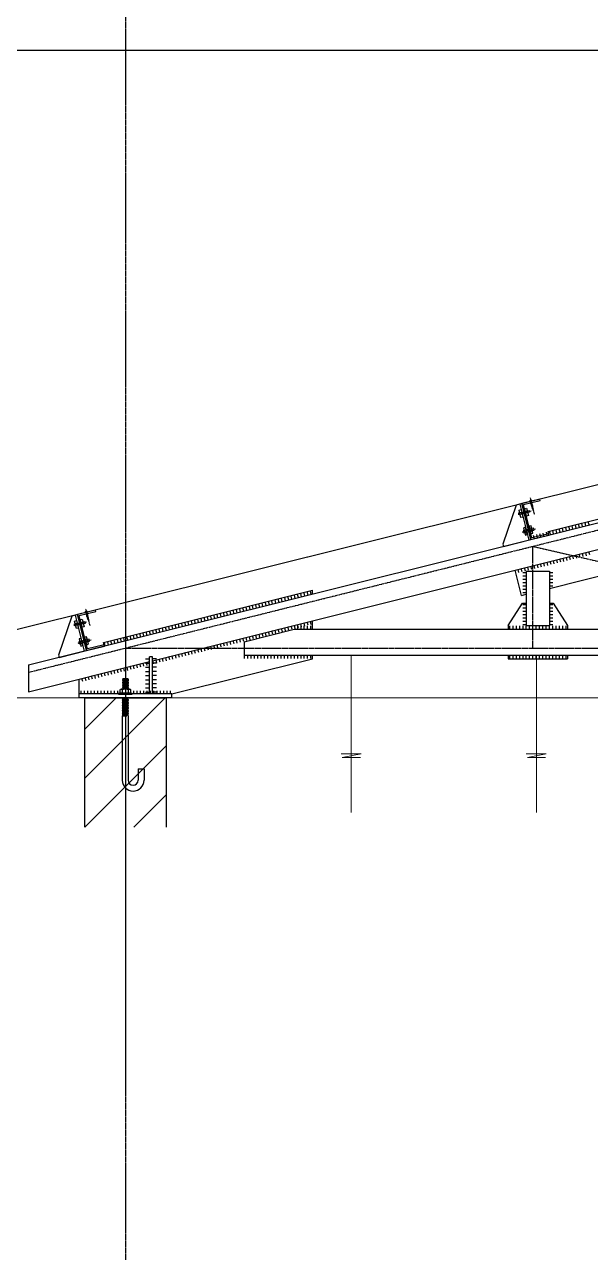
# Model space of a CAD drawing. Header units: millimetres. Extents: x -702765 to 835888, y -645289 to 262.
# Drawn here: x 820203 to 821731, y -293891 to -290573 of the extents above; entities that cross this region are included whole.
import ezdxf
from ezdxf.xclip import XClip

# ---------------------------------------------------------------- set-up
doc = ezdxf.new("R2010")
doc.units = ezdxf.units.MM
doc.header["$LTSCALE"] = 0.01
doc.header["$XCLIPFRAME"] = 0
for name, pattern in [('CENTER', [2, 1.25, -0.25, 0.25, -0.25]), ('CENTERX2', [4, 2.5, -0.5, 0.5, -0.5]), ('DASHED2', [0.375, 0.25, -0.125])]:
    doc.linetypes.add(name, pattern=pattern)
for name, color, linetype, lineweight in [('251-netdim', 251, 'Continuous', 13), ('CAT', 30, 'Continuous', 30), ('S-TEXT', 7, 'Continuous', 15), ('THAY PHU', 163, 'Continuous', 15)]:
    doc.layers.add(name, color=color, linetype=linetype, lineweight=lineweight)
for name, color, linetype in [('HACTH', 9, 'Continuous'), ('HATCH', 8, 'Continuous'), ('manh', 8, 'Continuous'), ('N1', 2, 'Continuous'), ('NET DAM', 1, 'Continuous'), ('THAY', 7, 'Continuous'), ('truc', 8, 'CENTER'), ('TUONG', 7, 'Continuous')]:
    doc.layers.add(name, color=color, linetype=linetype)

# ---------------------------------------------------------------- blocks, each defined once
blk = doc.blocks.new('waer')
at = {"layer": '251-netdim', "linetype": 'ByBlock'}
for p, q in [((0, 232.8), (0, -192.4)), ((26.5, -33.8), (-27.5, -33.8)), ((26.5, -33.8), (-24.5, -43.8)), ((-24.5, -43.8), (24.5, -43.8))]:
    blk.add_line(p, q, dxfattribs=at)
blk = doc.blocks.new('ECU')
for points in [[(1.6, 7, 0.236068), (2.6, 5, 0.236068), (1.6, 3)], [(8.2, 7, -0.236068), (7.2, 5, -0.236068), (8.2, 3)], [(1.6, -7, -0.236068), (2.6, -5, -0.236068), (1.6, -3)], [(8.2, -7, 0.236068), (7.2, -5, 0.236068), (8.2, -3)]]:
    blk.add_hatch(color=256).paths.add_polyline_path(points)
for p, q in [((0, -11.5), (0, 11.5)), ((0, 11.5), (1.6, 11.5)), ((1.6, -11.5), (1.6, 11.5)), ((1.6, 7), (1.6, -7)), ((2.6, 9), (7.2, 9)), ((2.6, 5), (7.2, 5)), ((8.2, 7), (8.2, -7)), ((0, -11.5), (1.6, -11.5)), ((2.6, -5), (7.2, -5)), ((2.6, -5), (7.2, -5)), ((2.6, -9), (7.2, -9))]:
    blk.add_line(p, q)
for centre, start, end in [((4.1, 7), 126.8699, 233.1301), ((4.1, 3), 126.8699, 180), ((5.7, 7), 306.8699, 53.1301), ((5.7, 3), 0, 53.1301), ((4.1, -3), 180, 233.1301), ((4.1, -7), 126.8699, 233.1301), ((5.7, -3), 306.8699, 0), ((5.7, -3), 306.8699, 0), ((5.7, -7), 306.8699, 53.1301)]:
    blk.add_arc(centre, 2.5, start, end)
blk = doc.blocks.new('RENBL')
at = {"linetype": 'DASHED2', "ltscale": 100}
for p, q in [((0, 0), (-1, -0.85)), ((0, 0), (8, 0.8)), ((8, 0.8), (9, 0.15)), ((9, 0.15), (8, -0.7)), ((-1, -0.85), (0, -1.5)), ((0, -1.5), (8, -0.7))]:
    blk.add_line(p, q, dxfattribs=at)
blk = doc.blocks.new('bl')
at = {"layer": 'NET DAM', "color": 3, "ltscale": 50}
for p, q in [((199941.7, -92031.5), (199938.5, -92033.5)), ((199938.5, -92033.5), (199941.7, -92036.3)), ((199941.7, -91979.6), (199940.1, -91982.1)), ((199940.1, -91982.1), (199941.7, -91983.5)), ((199941.7, -91979.6), (199967.3, -91979.6)), ((199967.3, -92014.8), (199941.7, -92012.3)), ((199967.3, -92019.6), (199941.7, -92017.1)), ((199967.3, -92024.4), (199941.7, -92021.9)), ((199967.3, -92029.2), (199941.7, -92026.7)), ((199967.3, -92034), (199941.7, -92031.5)), ((199967.3, -92034), (199941.7, -92031.5)), ((199951.2, -92037.2), (199941.7, -92036.3)), ((199951.2, -92037.2), (199941.7, -92036.3)), ((199954.5, -91979.6), (199954.5, -91980.5)), ((199967.3, -91981.2), (199954.5, -91980.5)), ((199967.3, -91981.2), (199967.3, -91979.6)), ((199967.3, -91981.2), (199970.5, -91983.9)), ((199970.5, -91983.9), (199967.3, -91986)), ((199967.3, -92034), (199970.5, -92036.7)), ((199970.5, -92036.7), (199969.7, -92037.2)), ((199939.8, -92083.5), (199940.8, -92084.2)), ((199966.3, -92086.8), (199940.8, -92084.2)), ((199969.6, -92084.7), (199966.3, -92086.8)), ((199968, -92083.5), (199969.6, -92084.7)), ((199940.6, -92175.4), (199937.4, -92177.5)), ((199937.4, -92177.5), (199940.6, -92180.2)), ((199940.6, -92180.2), (199937.4, -92182.3)), ((199937.4, -92182.3), (199961.4, -92182.3)), ((199937.4, -92182.3), (199937.4, -92529.4)), ((199961.4, -92182.3), (199940.6, -92180.2)), ((199966.2, -92178), (199969.4, -92180.7)), ((199969.4, -92180.7), (199969.4, -92529.4)), ((200022.8, -92467.2), (200022.8, -92529.4)), ((200022.8, -92467.2), (200054.8, -92467.2)), ((200054.8, -92467.2), (200054.8, -92529.4))]:
    blk.add_line(p, q, dxfattribs=at)
for radius in [58.7, 26.7]:
    blk.add_arc((199996.1, -92529.4), radius, 180, 0, dxfattribs=at)
at = {"layer": 'N1', "xscale": -3.199811082854159, "yscale": 3.199811082851502, "zscale": 3.199811082854411, "rotation": 270}
blk.add_blockref('ECU', (199954.5, -92063.5), dxfattribs=at)
at = {"layer": 'NET DAM', "color": 3, "ltscale": 50, "yscale": 3.199811082851502, "zscale": 3.199811082854411}
for p, xscale, rotation in [((199967.3, -91986), -3.199811082854159, 359.9999999999999), ((199967.3, -91990.8), -3.199811082854159, 359.9999999999999), ((199967.3, -91995.6), -3.199811082854159, 359.9999999999999), ((199967.3, -92000.4), -3.199811082854159, 359.9999999999999), ((199967.3, -92005.2), -3.199811082854159, 359.9999999999999), ((199967.3, -92010), -3.199811082854159, 359.9999999999999), ((199967.3, -92014.8), -3.199811082854159, 359.9999999999999), ((199967.3, -92019.6), -3.199811082854159, 359.9999999999999), ((199967.3, -92024.4), -3.199811082854159, 359.9999999999999), ((199967.3, -92029.2), -3.199811082854159, 359.9999999999999), ((199966.3, -92086.8), -3.199811082851502, 359.9315267050008), ((199966.3, -92091.6), -3.199811082851502, 359.9315267050008), ((199966.3, -92096.4), -3.199811082851502, 359.9315267050008), ((199966.3, -92101.2), -3.199811082851502, 359.9315267050008), ((199966.3, -92106), -3.199811082851502, 359.9315267050008), ((199966.3, -92168.4), -3.199811082851502, 359.9315267050008), ((199966.2, -92173.2), -3.199811082851502, 359.9315267050008), ((199966.3, -92110.8), -3.199811082851502, 359.9315267050008), ((199966.3, -92115.6), -3.199811082851502, 359.9315267050008), ((199966.3, -92120.4), -3.199811082851502, 359.9315267050008), ((199966.3, -92125.2), -3.199811082851502, 359.9315267050008), ((199966.3, -92130), -3.199811082851502, 359.9315267050008), ((199966.3, -92134.8), -3.199811082851502, 359.9315267050008), ((199966.3, -92139.6), -3.199811082851502, 359.9315267050008), ((199966.3, -92144.4), -3.199811082851502, 359.9315267050008), ((199966.3, -92149.2), -3.199811082851502, 359.9315267050008), ((199966.3, -92154), -3.199811082851502, 359.9315267050008), ((199966.3, -92158.8), -3.199811082851502, 359.9315267050008), ((199966.3, -92163.6), -3.199811082851502, 359.9315267050008)]:
    blk.add_blockref('RENBL', p, dxfattribs=dict(at, xscale=xscale, rotation=rotation))
blk = doc.blocks.new('SELF-SCREW')
for p, q in [((-1.4, 0), (1.4, 0)), ((-0.8, 0.8), (-0.8, 0.4)), ((-0.6, 1), (-0.7, 1)), ((-0.6, 0.3), (-0.7, 0.3)), ((-0.6, 1), (0.6, 1)), ((-0.6, 0.3), (-0.6, 0.3)), ((-0.6, 0.3), (0.6, 0.3)), ((0, -8), (-0.6, 0)), ((-0.5, 1), (-0.4, 1)), ((-0.5, 1), (-0.5, 1)), ((-0.5, 1), (-0.5, 1)), ((-0.5, 0.3), (-0.4, 0.4)), ((-0.5, 0.3), (-0.5, 0.3)), ((-0.4, 0.9), (-0.3, 1)), ((-0.4, 0.9), (-0.4, 1)), ((-0.4, 0.9), (-0.4, 0.9)), ((-0.4, 0.8), (-0.4, 0.8)), ((-0.4, 0.8), (-0.4, 0.4)), ((-0.4, 0.4), (-0.4, 0.4)), ((-0.4, 0.4), (-0.4, 0.4)), ((-0.4, 0.3), (-0.3, 0.3)), ((-0.4, 0.3), (-0.4, 0.3)), ((-0.3, 1), (-0.3, 1)), ((-0.3, 0.3), (-0.3, 0.3)), ((-0.3, 0.3), (-0.3, 0.3)), ((-0.2, 1), (-0.2, 1)), ((0.2, 1), (-0.2, 1)), ((0.2, 0.3), (-0.2, 0.3)), ((0, -8), (0.6, 0)), ((0.3, 1), (0.4, 1)), ((0.3, 1), (0.3, 1)), ((0.3, 1), (0.3, 1)), ((0.3, 0.3), (0.4, 0.4)), ((0.3, 0.3), (0.3, 0.3)), ((0.4, 0.9), (0.5, 1)), ((0.4, 0.9), (0.5, 1)), ((0.4, 1), (0.4, 1)), ((0.4, 0.9), (0.4, 0.9)), ((0.4, 0.8), (0.4, 0.4)), ((0.4, 0.3), (0.4, 0.4)), ((0.4, 0.4), (0.4, 0.4)), ((0.4, 0.3), (0.5, 0.3)), ((0.5, 1), (0.5, 1)), ((0.5, 0.3), (0.5, 0.3)), ((0.5, 0.3), (0.5, 0.3)), ((0.7, 1), (0.6, 1)), ((0.6, 0.3), (0.6, 0.3)), ((0.7, 0.3), (0.6, 0.3)), ((0.8, 0.4), (0.8, 0.8)), ((-0.8, -2.4), (0.9, -0.6)), ((-0.7, -3.1), (0.9, -1.5)), ((-0.7, -3.9), (0.8, -2.4)), ((-0.6, -2.6), (0.7, -1.3)), ((-0.6, -4.7), (0.7, -3.3)), ((-0.6, -5.4), (0.7, -4.2)), ((-0.5, -3.3), (0.6, -2.2)), ((-0.5, -4.1), (0.6, -3)), ((-0.5, -6.2), (0.6, -5.1)), ((-0.5, -6.9), (0.5, -5.9)), ((-0.4, -4.9), (0.5, -3.9)), ((-0.4, -5.6), (0.4, -4.8)), ((-0.3, -6.4), (0.4, -5.7))]:
    blk.add_line(p, q)
blk.add_lwpolyline([(-1.4, 0), (-1.4, 0.3), (1.4, 0.3), (1.4, 0)])
for centre, start, end in [((-0.7, 0.8), 90, 180), ((-0.7, 0.4), 180, 270), ((-0.6, 0.8), 0, 90), ((-0.6, 0.4), 270, 360), ((-0.2, 0.8), 90, 180), ((-0.2, 0.4), 180, 270), ((0.2, 0.8), 360, 90), ((0.2, 0.4), 270, 0), ((0.6, 0.8), 90, 180), ((0.6, 0.4), 180, 270), ((0.7, 0.8), 0, 90), ((0.7, 0.4), 270, 360)]:
    blk.add_arc(centre, 0.168, start, end)
at = {"layer": 'truc'}
blk.add_line((0, 3.1), (0, -11.1), dxfattribs=at)
blk = doc.blocks.new('maimai')
at = {"layer": 'CAT', "linetype": 'ByBlock'}
blk.add_line((0, 1124.6), (-6478.4, -495), dxfattribs=at)
at = {"layer": 'HACTH', "linetype": 'ByBlock'}
for p, q in [((-4782.8, -174.2), (-4785, -165.5)), ((-4774.1, -172), (-4776.3, -163.3)), ((-4765.4, -169.9), (-4767.6, -161.2)), ((-4756.8, -167.7), (-4758.9, -159)), ((-4748.1, -165.5), (-4750.2, -156.8)), ((-4904.5, -204.6), (-4906.7, -195.9)), ((-4895.8, -202.5), (-4898, -193.8)), ((-4887.1, -200.3), (-4889.3, -191.6)), ((-4878.4, -198.1), (-4880.6, -189.4)), ((-4869.8, -195.9), (-4871.9, -187.2)), ((-4861.1, -193.8), (-4863.2, -185.1)), ((-4852.4, -191.6), (-4854.5, -182.9)), ((-4843.7, -189.4), (-4845.9, -180.7)), ((-4835, -187.2), (-4837.2, -178.6)), ((-4826.3, -185.1), (-4828.5, -176.4)), ((-4817.6, -182.9), (-4819.8, -174.2)), ((-4808.9, -180.7), (-4811.1, -172)), ((-4800.2, -178.6), (-4802.4, -169.9)), ((-4791.5, -176.4), (-4793.7, -167.7)), ((-4850.6, -272.5), (-4852.8, -263.8)), ((-4841.9, -270.4), (-4844.1, -261.7)), ((-4833.2, -268.2), (-4835.4, -259.5)), ((-4824.5, -266), (-4826.7, -257.3)), ((-4815.8, -263.8), (-4818, -255.2)), ((-4807.1, -261.7), (-4809.3, -253)), ((-4798.5, -259.5), (-4800.6, -250.8)), ((-4789.8, -257.3), (-4791.9, -248.6)), ((-4781.1, -255.2), (-4783.2, -246.5)), ((-4772.4, -253), (-4774.5, -244.3)), ((-4763.7, -250.8), (-4765.9, -242.1)), ((-4755, -248.6), (-4757.2, -239.9)), ((-4746.3, -246.5), (-4748.5, -237.8)), ((-4937.5, -294.3), (-4939.7, -285.6)), ((-4928.8, -292.1), (-4931, -283.4)), ((-4926.8, -293.8), (-4917.8, -293.8)), ((-4920.1, -289.9), (-4922.3, -281.2)), ((-4911.5, -287.8), (-4913.6, -279.1)), ((-4902.8, -285.6), (-4904.9, -276.9)), ((-4894.1, -283.4), (-4896.2, -274.7)), ((-4885.4, -281.2), (-4887.5, -272.5)), ((-4876.7, -279.1), (-4878.9, -270.4)), ((-4868, -276.9), (-4870.2, -268.2)), ((-4859.3, -274.7), (-4861.5, -266)), ((-4854.8, -293.8), (-4845.8, -293.8)), ((-4926.8, -302.8), (-4917.8, -302.8)), ((-4926.8, -311.8), (-4917.8, -311.8)), ((-4926.8, -320.7), (-4917.8, -320.7)), ((-4926.8, -329.7), (-4917.8, -329.7)), ((-4854.8, -302.8), (-4845.8, -302.8)), ((-4854.8, -311.8), (-4845.8, -311.8)), ((-4854.8, -320.7), (-4845.8, -320.7)), ((-4854.8, -329.7), (-4845.8, -329.7)), ((-5576.3, -372.6), (-5578.5, -363.9)), ((-5567.6, -370.4), (-5569.8, -361.7)), ((-5559, -368.2), (-5561.1, -359.5)), ((-5550.3, -366.1), (-5552.4, -357.4)), ((-5541.6, -363.9), (-5543.7, -355.2)), ((-5532.9, -361.7), (-5535, -353)), ((-5524.2, -359.5), (-5526.4, -350.9)), ((-5515.5, -357.4), (-5517.7, -348.7)), ((-5506.8, -355.2), (-5509, -346.5)), ((-5498.1, -353), (-5500.3, -344.3)), ((-4926.8, -338.6), (-4917.8, -338.6)), ((-4926.8, -347.6), (-4917.8, -347.6)), ((-5706.7, -405.2), (-5708.9, -396.5)), ((-5698, -403), (-5700.2, -394.3)), ((-5689.3, -400.8), (-5691.5, -392.1)), ((-5680.6, -398.7), (-5682.8, -390)), ((-5672, -396.5), (-5674.1, -387.8)), ((-5663.3, -394.3), (-5665.4, -385.6)), ((-5654.6, -392.1), (-5656.7, -383.5)), ((-5645.9, -390), (-5648.1, -381.3)), ((-5637.2, -387.8), (-5639.4, -379.1)), ((-5628.5, -385.6), (-5630.7, -376.9)), ((-5619.8, -383.5), (-5622, -374.8)), ((-5611.1, -381.3), (-5613.3, -372.6)), ((-5602.4, -379.1), (-5604.6, -370.4)), ((-5593.7, -376.9), (-5595.9, -368.2)), ((-5585, -374.8), (-5587.2, -366.1)), ((-4926.8, -380.8), (-4917.8, -380.8)), ((-4926.8, -389.8), (-4917.8, -389.8)), ((-4854.8, -380.8), (-4845.8, -380.8)), ((-4854.8, -389.8), (-4845.8, -389.8)), ((-5845.8, -440), (-5848, -431.3)), ((-5837.1, -437.8), (-5839.3, -429.1)), ((-5828.4, -435.6), (-5830.6, -426.9)), ((-5819.7, -433.4), (-5821.9, -424.7)), ((-5811, -431.3), (-5813.2, -422.6)), ((-5802.3, -429.1), (-5804.5, -420.4)), ((-5793.7, -426.9), (-5795.8, -418.2)), ((-5785, -424.7), (-5787.1, -416)), ((-5776.3, -422.6), (-5778.4, -413.9)), ((-5767.6, -420.4), (-5769.7, -411.7)), ((-5758.9, -418.2), (-5761.1, -409.5)), ((-5750.2, -416), (-5752.4, -407.4)), ((-5741.5, -413.9), (-5743.7, -405.2)), ((-5732.8, -411.7), (-5735, -403)), ((-5724.1, -409.5), (-5726.3, -400.8)), ((-5715.4, -407.4), (-5717.6, -398.7)), ((-5515.4, -438.7), (-5517.5, -430)), ((-5506.7, -436.6), (-5508.8, -427.9)), ((-5498, -434.4), (-5500.1, -425.7)), ((-4926.8, -398.7), (-4917.8, -398.7)), ((-4926.8, -407.7), (-4917.8, -407.7)), ((-4926.8, -416.6), (-4917.8, -416.6)), ((-4926.8, -425.6), (-4917.8, -425.6)), ((-4854.8, -398.7), (-4845.8, -398.7)), ((-4854.8, -407.7), (-4845.8, -407.7)), ((-4854.8, -416.6), (-4845.8, -416.6)), ((-4854.8, -425.6), (-4845.8, -425.6)), ((-5976.2, -472.5), (-5978.4, -463.9)), ((-5967.5, -470.4), (-5969.7, -461.7)), ((-5958.8, -468.2), (-5961, -459.5)), ((-5950.1, -466), (-5952.3, -457.3)), ((-5941.4, -463.9), (-5943.6, -455.2)), ((-5932.7, -461.7), (-5934.9, -453)), ((-5924, -459.5), (-5926.2, -450.8)), ((-5915.3, -457.3), (-5917.5, -448.6)), ((-5906.7, -455.2), (-5908.8, -446.5)), ((-5898, -453), (-5900.1, -444.3)), ((-5889.3, -450.8), (-5891.4, -442.1)), ((-5880.6, -448.6), (-5882.7, -440)), ((-5871.9, -446.5), (-5874.1, -437.8)), ((-5863.2, -444.3), (-5865.4, -435.6)), ((-5854.5, -442.1), (-5856.7, -433.4)), ((-5645.7, -471.3), (-5647.9, -462.6)), ((-5637.1, -469.2), (-5639.2, -460.5)), ((-5628.4, -467), (-5630.5, -458.3)), ((-5619.7, -464.8), (-5621.8, -456.1)), ((-5611, -462.6), (-5613.2, -453.9)), ((-5602.3, -460.5), (-5604.5, -451.8)), ((-5593.6, -458.3), (-5595.8, -449.6)), ((-5584.9, -456.1), (-5587.1, -447.4)), ((-5576.2, -453.9), (-5578.4, -445.2)), ((-5567.5, -451.8), (-5569.7, -443.1)), ((-5558.8, -449.6), (-5561, -440.9)), ((-5550.1, -447.4), (-5552.3, -438.7)), ((-5541.4, -445.2), (-5543.6, -436.6)), ((-5532.7, -443.1), (-5534.9, -434.4)), ((-5534.8, -447.1), (-5534.8, -438.1)), ((-5524.1, -440.9), (-5526.2, -432.2)), ((-5525.8, -447.1), (-5525.8, -438.1)), ((-5516.9, -447.1), (-5516.9, -438.1)), ((-5507.9, -447.1), (-5507.9, -438.1)), ((-5498.9, -447.1), (-5498.9, -438.1)), ((-4962.3, -447.1), (-4962.3, -438.1)), ((-4953.3, -447.1), (-4953.3, -438.1)), ((-4944.4, -447.1), (-4944.4, -438.1)), ((-4935.4, -447.1), (-4935.4, -438.1)), ((-4926.8, -434.6), (-4917.8, -434.6)), ((-4926.4, -447.1), (-4926.4, -438.1)), ((-4917.5, -447.1), (-4917.5, -438.1)), ((-4908.5, -447.1), (-4908.5, -438.1)), ((-4899.6, -447.1), (-4899.6, -438.1)), ((-4890.6, -447.1), (-4890.6, -438.1)), ((-4881.6, -447.1), (-4881.6, -438.1)), ((-4872.7, -447.1), (-4872.7, -438.1)), ((-4863.7, -447.1), (-4863.7, -438.1)), ((-4854.8, -434.6), (-4845.8, -434.6)), ((-4854.8, -447.1), (-4854.8, -438.1)), ((-4845.8, -447.1), (-4845.8, -438.1)), ((-4836.8, -447.1), (-4836.8, -438.1)), ((-4827.9, -447.1), (-4827.9, -438.1)), ((-4818.9, -447.1), (-4818.9, -438.1)), ((-4810, -447.1), (-4810, -438.1)), ((-6054.4, -492.1), (-6056.6, -483.4)), ((-6045.7, -489.9), (-6047.9, -481.2)), ((-6037, -487.8), (-6039.2, -479.1)), ((-6028.3, -485.6), (-6030.5, -476.9)), ((-6019.7, -483.4), (-6021.8, -474.7)), ((-6011, -481.2), (-6013.1, -472.5)), ((-6002.3, -479.1), (-6004.4, -470.4)), ((-5993.6, -476.9), (-5995.8, -468.2)), ((-5984.9, -474.7), (-5987.1, -466)), ((-5784.8, -506.1), (-5787, -497.4)), ((-5776.1, -503.9), (-5778.3, -495.2)), ((-5767.4, -501.8), (-5769.6, -493.1)), ((-5758.8, -499.6), (-5760.9, -490.9)), ((-5750.1, -497.4), (-5752.2, -488.7)), ((-5741.4, -495.2), (-5743.5, -486.5)), ((-5732.7, -493.1), (-5734.8, -484.4)), ((-5724, -490.9), (-5726.2, -482.2)), ((-5715.3, -488.7), (-5717.5, -480)), ((-5706.6, -486.5), (-5708.8, -477.8)), ((-5697.9, -484.4), (-5700.1, -475.7)), ((-5689.2, -482.2), (-5691.4, -473.5)), ((-5680.5, -480), (-5682.7, -471.3)), ((-5671.8, -477.8), (-5674, -469.2)), ((-5663.1, -475.7), (-5665.3, -467)), ((-5654.4, -473.5), (-5656.6, -464.8)), ((-5946.2, -527.5), (-5935, -527.5)), ((-5915.8, -527.5), (-5927, -527.5)), ((-5915.2, -538.7), (-5917.4, -530)), ((-5906.5, -536.5), (-5908.7, -527.8)), ((-5897.8, -534.3), (-5900, -525.7)), ((-5889.1, -532.2), (-5891.3, -523.5)), ((-5880.4, -530), (-5882.6, -521.3)), ((-5871.8, -527.8), (-5873.9, -519.1)), ((-5863.1, -525.7), (-5865.2, -517)), ((-5854.4, -523.5), (-5856.5, -514.8)), ((-5845.7, -521.3), (-5847.8, -512.6)), ((-5837, -519.1), (-5839.2, -510.4)), ((-5828.3, -517), (-5830.5, -508.3)), ((-5819.6, -514.8), (-5821.8, -506.1)), ((-5810.9, -512.6), (-5813.1, -503.9)), ((-5802.2, -510.4), (-5804.4, -501.8)), ((-5793.5, -508.3), (-5795.7, -499.6)), ((-5678.1, -526), (-5678.1, -517.1)), ((-5669.2, -526), (-5669.2, -517.1)), ((-5660.2, -526), (-5660.2, -517.1)), ((-5651.3, -526), (-5651.3, -517.1)), ((-5642.3, -526), (-5642.3, -517.1)), ((-5633.3, -526), (-5633.3, -517.1)), ((-5624.4, -526), (-5624.4, -517.1)), ((-5615.4, -526), (-5615.4, -517.1)), ((-5606.5, -526), (-5606.5, -517.1)), ((-5597.5, -526), (-5597.5, -517.1)), ((-5588.5, -526), (-5588.5, -517.1)), ((-5579.6, -526), (-5579.6, -517.1)), ((-5570.6, -526), (-5570.6, -517.1)), ((-5561.7, -526), (-5561.7, -517.1)), ((-5552.7, -526), (-5552.7, -517.1)), ((-5543.7, -526), (-5543.7, -517.1)), ((-5534.8, -526), (-5534.8, -517.1)), ((-5525.8, -526), (-5525.8, -517.1)), ((-5516.9, -526), (-5516.9, -517.1)), ((-5507.9, -526), (-5507.9, -517.1)), ((-5498.9, -526), (-5498.9, -517.1)), ((-4962.3, -526), (-4962.3, -517.1)), ((-4953.3, -526), (-4953.3, -517.1)), ((-4944.4, -526), (-4944.4, -517.1)), ((-4935.4, -526), (-4935.4, -517.1)), ((-4926.4, -526), (-4926.4, -517.1)), ((-4917.5, -526), (-4917.5, -517.1)), ((-4908.5, -526), (-4908.5, -517.1)), ((-4899.6, -526), (-4899.6, -517.1)), ((-4890.6, -526), (-4890.6, -517.1)), ((-4881.6, -526), (-4881.6, -517.1)), ((-4872.7, -526), (-4872.7, -517.1)), ((-4863.7, -526), (-4863.7, -517.1)), ((-4854.8, -526), (-4854.8, -517.1)), ((-4845.8, -526), (-4845.8, -517.1)), ((-4836.8, -526), (-4836.8, -517.1)), ((-4827.9, -526), (-4827.9, -517.1)), ((-4818.9, -526), (-4818.9, -517.1)), ((-4810, -526), (-4810, -517.1)), ((-6045.6, -571.3), (-6047.8, -562.6)), ((-6036.9, -569.1), (-6039.1, -560.4)), ((-6028.2, -566.9), (-6030.4, -558.3)), ((-6019.5, -564.8), (-6021.7, -556.1)), ((-6010.8, -562.6), (-6013, -553.9)), ((-6002.1, -560.4), (-6004.3, -551.7)), ((-5993.4, -558.3), (-5995.6, -549.6)), ((-5984.8, -556.1), (-5986.9, -547.4)), ((-5976.1, -553.9), (-5978.2, -545.2)), ((-5967.4, -551.7), (-5969.5, -543)), ((-5958.7, -549.6), (-5960.9, -540.9)), ((-5950, -547.4), (-5952.2, -538.7)), ((-5946.2, -538.7), (-5935, -538.7)), ((-5946.2, -549.9), (-5935, -549.9)), ((-5946.2, -561.1), (-5935, -561.1)), ((-5941.3, -545.2), (-5943.5, -536.5)), ((-5915.8, -538.7), (-5927, -538.7)), ((-5915.8, -549.9), (-5927, -549.9)), ((-5915.8, -561.1), (-5927, -561.1)), ((-5923.9, -540.9), (-5926.1, -532.2)), ((-6115.1, -588.7), (-6117.3, -580)), ((-6106.4, -586.5), (-6108.6, -577.8)), ((-6097.8, -584.3), (-6099.9, -575.6)), ((-6089.1, -582.2), (-6091.2, -573.5)), ((-6080.4, -580), (-6082.5, -571.3)), ((-6071.7, -577.8), (-6073.9, -569.1)), ((-6063, -575.6), (-6065.2, -566.9)), ((-6054.3, -573.5), (-6056.5, -564.8)), ((-5946.2, -572.3), (-5935, -572.3)), ((-5946.2, -583.5), (-5935, -583.5)), ((-5946.2, -594.7), (-5935, -594.7)), ((-5915.8, -572.3), (-5927, -572.3)), ((-5915.8, -583.5), (-5927, -583.5)), ((-5915.8, -594.7), (-5927, -594.7)), ((-6119.5, -622.2), (-6119.5, -613.2)), ((-6110.5, -622.2), (-6110.5, -613.2)), ((-6101.6, -622.2), (-6101.6, -613.2)), ((-6092.6, -622.2), (-6092.6, -613.2)), ((-6083.6, -622.2), (-6083.6, -613.2)), ((-6074.7, -622.2), (-6074.7, -613.2)), ((-6065.7, -622.2), (-6065.7, -613.2)), ((-6056.8, -622.2), (-6056.8, -613.2)), ((-6047.8, -622.2), (-6047.8, -613.2)), ((-6038.8, -622.2), (-6038.8, -613.2)), ((-6029.9, -622.2), (-6029.9, -613.2)), ((-6020.9, -622.2), (-6020.9, -613.2)), ((-5977.3, -622.2), (-5977.3, -613.2)), ((-5968.3, -622.2), (-5968.3, -613.2)), ((-5959.4, -622.2), (-5959.4, -613.2)), ((-5950.4, -622.2), (-5950.4, -613.2)), ((-5946.2, -605.9), (-5935, -605.9)), ((-5946.2, -617.1), (-5935, -617.1)), ((-5941.5, -622.2), (-5941.5, -613.2)), ((-5932.5, -622.2), (-5932.5, -613.2)), ((-5915.8, -605.9), (-5927, -605.9)), ((-5915.8, -617.1), (-5927, -617.1)), ((-5923.5, -622.2), (-5923.5, -613.2)), ((-5914.6, -622.2), (-5914.6, -613.2)), ((-5905.6, -622.2), (-5905.6, -613.2)), ((-5896.7, -622.2), (-5896.7, -613.2)), ((-5887.7, -622.2), (-5887.7, -613.2)), ((-5878.7, -622.2), (-5878.7, -613.2))]:
    blk.add_line(p, q, dxfattribs=at)
at = {"layer": 'manh', "linetype": 'ByBlock'}
for p, q in [((-4935.3, -109.3), (-4911.1, -206.3)), ((-6135.4, -409.3), (-6111.2, -506.3))]:
    blk.add_line(p, q, dxfattribs=at)
at = {"layer": 'manh', "ltscale": 50}
for points in [[(-4880.8, -95.6), (-4929.3, -107.7), (-4905, -204.8), (-4856.5, -192.6), (-4857.4, -189), (-4902.3, -200.2), (-4924.7, -110.5), (-4879.8, -99.2), (-4880.8, -95.6)], [(-6080.8, -395.6), (-6129.4, -407.8), (-6105.1, -504.8), (-6056.6, -492.6), (-6057.5, -489), (-6102.4, -500.2), (-6124.8, -410.5), (-6079.9, -399.3), (-6080.8, -395.6)]]:
    blk.add_lwpolyline(points, dxfattribs=at)
for points in [[(-4945, -111.7), (-4945, -111.7), (-4980.5, -217.2), (-4979, -223.2), (-4905, -204.8), (-4929.3, -107.7)], [(-6145.1, -411.7), (-6145.1, -411.7), (-6180.6, -517.2), (-6179.1, -523.3), (-6105.1, -504.8), (-6129.4, -407.8)]]:
    blk.add_lwpolyline(points, close=True, dxfattribs=at)
at = {"layer": 'manh', "linetype": 'ByBlock'}
for points in [[(-4937.7, -133), (-4909.9, -126), (-4908.6, -131.3), (-4936.4, -138.3)], [(-4937, -125.3), (-4931.7, -124), (-4926.6, -144.1), (-4932, -145.5)], [(-4921.9, -121.5), (-4916.6, -120.2), (-4911.5, -140.3), (-4916.9, -141.7)], [(-4924.4, -186.5), (-4896.5, -179.5), (-4897.9, -174.2), (-4925.7, -181.2)], [(-4920.1, -192.9), (-4914.8, -191.6), (-4919.8, -171.4), (-4925.2, -172.8)], [(-4905.1, -189.1), (-4899.7, -187.8), (-4904.7, -167.6), (-4910.1, -169)], [(-6137.8, -433), (-6110, -426), (-6108.7, -431.4), (-6136.5, -438.3)], [(-6137.1, -425.3), (-6131.7, -424), (-6126.7, -444.1), (-6132.1, -445.5)], [(-6122, -421.6), (-6116.7, -420.2), (-6111.6, -440.4), (-6117, -441.7)], [(-6124.5, -486.5), (-6096.6, -479.5), (-6097.9, -474.2), (-6125.8, -481.2)], [(-6120.2, -492.9), (-6114.8, -491.6), (-6119.9, -471.4), (-6125.2, -472.8)], [(-6105.1, -489.2), (-6099.8, -487.8), (-6104.8, -467.7), (-6110.2, -469)]]:
    blk.add_lwpolyline(points, close=True, dxfattribs=at)
at = {"layer": 'THAY', "linetype": 'ByBlock'}
for p, q in [((-6261.3, -543.8), (-26.7, 1014.8)), ((-5927, -532.4), (-9.7, 946.9)), ((-4858.9, -182.9), (-4607.6, -120.1)), ((-4856.5, -192.6), (-4858.9, -182.9)), ((-4930.5, -355.8), (-4947.6, -287.5)), ((-4917.8, -290.4), (-4917.8, -437.1)), ((-4917.8, -290.4), (-4854.8, -290.4)), ((-4854.8, -290.4), (-4854.8, -437.1)), ((-4854.8, -336.8), (-4676.7, -292.3)), ((-6059, -482.9), (-5494.5, -341.8)), ((-5494.5, -352.1), (-5494.5, -341.8)), ((-4930.5, -355.8), (-4917.8, -352.6)), ((-4966.3, -437.1), (-4927.8, -377.1)), ((-4927.8, -377.1), (-4917.8, -377.1)), ((-4854.8, -377.1), (-4844.8, -377.1)), ((-4844.8, -377.1), (-4806.3, -437.1)), ((-5494.5, -447.1), (-5494.5, -424.3)), ((-5679.5, -480.8), (-5544.5, -447.1)), ((-5544.5, -447.1), (-1310.1, -447.1)), ((-4966.3, -437.1), (-4966.3, -447.1)), ((-4917.8, -437.1), (-4854.8, -437.1)), ((-4917.8, -437.1), (-4854.8, -437.1)), ((-4806.3, -437.1), (-4806.3, -447.1)), ((-6056.6, -492.6), (-6059, -482.9)), ((-5679.5, -480.8), (-5679.5, -517.1)), ((-5935, -622.2), (-5935, -522.2)), ((-5927, -522.2), (-5935, -522.2)), ((-5927, -622.2), (-5927, -522.2)), ((-5875, -622.2), (-5494.5, -527.1)), ((-5679.5, -517.1), (-1310.1, -517.1)), ((-5494.5, -527.1), (-5494.5, -517.1)), ((-4966.3, -517.1), (-4966.3, -527.1)), ((-4966.3, -527.1), (-4806.3, -527.1)), ((-4806.3, -517.1), (-4806.3, -527.1)), ((-6261.3, -616), (-5935, -534.4)), ((-6261.3, -543.8), (-6261.3, -616)), ((-6125, -622.2), (-6125, -581.9)), ((-5875, -622.2), (-6125, -622.2)), ((-6125, -632.2), (-6125, -622.2)), ((-5875, -622.2), (-6125, -622.2)), ((-5875, -632.2), (-5875, -622.2)), ((-5875, -632.2), (-6125, -632.2))]:
    blk.add_line(p, q, dxfattribs=at)
at = {"layer": 'truc', "linetype": 'CENTERX2', "ltscale": 200}
for p, q in [((-6261.3, -563.4), (0, 1001.9)), ((-4939.6, -136.3), (-4904.6, -127.5)), ((-4927.6, -184.5), (-4892.6, -175.7)), ((-4900.4, -223.2), (-4900.4, -498.1)), ((-4900.4, -223.2), (-3700.3, -498.1)), ((-6139.7, -436.3), (-6104.7, -427.5)), ((-6127.7, -484.5), (-6092.7, -475.7)), ((-6000, -498.1), (6000, -498.1)), ((-6000, -498.1), (-6000, -1217.9))]:
    blk.add_line(p, q, dxfattribs=at)
at = {"layer": 'truc', "linetype": 'ByBlock'}
blk.add_line((-6000, -848.1), (-6000, -1567.9), dxfattribs=at)
at = {"layer": 'TUONG'}
blk.add_lwpolyline([(-6110, -982.2), (-6110, -632.2), (-5890, -632.2), (-5890, -982.2)], dxfattribs=at)
at = {"layer": 'HACTH', "linetype": 'ByBlock', "xscale": 0.5, "yscale": 0.5, "zscale": 0.5}
blk.add_blockref('bl', (-105977.2, 45409.5), dxfattribs=at)
at = {"layer": 'S-TEXT', "xscale": -3.27165310156341, "yscale": 3.271653101779521, "zscale": 3.271653101522844, "rotation": 14.03624346792649}
for p in [(-4905, -101.8), (-6105.1, -401.8)]:
    blk.add_blockref('SELF-SCREW', p, dxfattribs=at)

msp = doc.modelspace()

# ---------------------------------------------------------------- hatches: boundary and pattern name
at = {"layer": 'HATCH'}
h = msp.add_hatch(dxfattribs=at)
h.set_pattern_fill('ANSI31', color=256, scale=750, style=0)
h.set_pattern_definition([(45, (820365.73, -292742.12), (-66.291, 66.291), [])])
h.paths.add_polyline_path([(820365.7, -292392.1), (820585.7, -292392.1), (820585.7, -292742.1), (820365.7, -292742.1)])

# ---------------------------------------------------------------- linework, layer by layer
at = {"layer": 'THAY PHU'}
for p, q in [((820365.7, -292392.1), (818785.7, -292392.1)), ((832365.8, -292392.1), (820585.7, -292392.1))]:
    msp.add_line(p, q, dxfattribs=at)
at = {"layer": 'truc', "ltscale": 300}
msp.add_line((810682.5, -290642.1), (835888.2, -290642.1), dxfattribs=at)
at = {"layer": 'truc', "linetype": 'CENTERX2', "ltscale": 200}
msp.add_line((820475.7, -292258), (820475.7, -292977.8), dxfattribs=at)
at = {"layer": 'truc', "linetype": 'ByBlock'}
msp.add_line((820475.7, -292608), (820475.7, -293327.8), dxfattribs=at)
at = {"layer": 'truc', "ltscale": 300}
msp.add_lwpolyline([(820475.7, -289978), (820475.7, -307469.4)], dxfattribs=at)

# ---------------------------------------------------------------- block references
at = {"layer": '251-netdim'}
for p in [(821085.7, -292509.7), (821585.7, -292509.7)]:
    msp.add_blockref('waer', p, dxfattribs=at)
at = {"layer": 'HATCH'}
ref = msp.add_blockref('maimai', (826475.7, -291759.9), dxfattribs=at)
XClip(ref).set_block_clipping_path([(-9787.3660266611, -3631.807433974), (8793.8635985448, 5445.304470825)])

doc.saveas('drawing.dxf')
